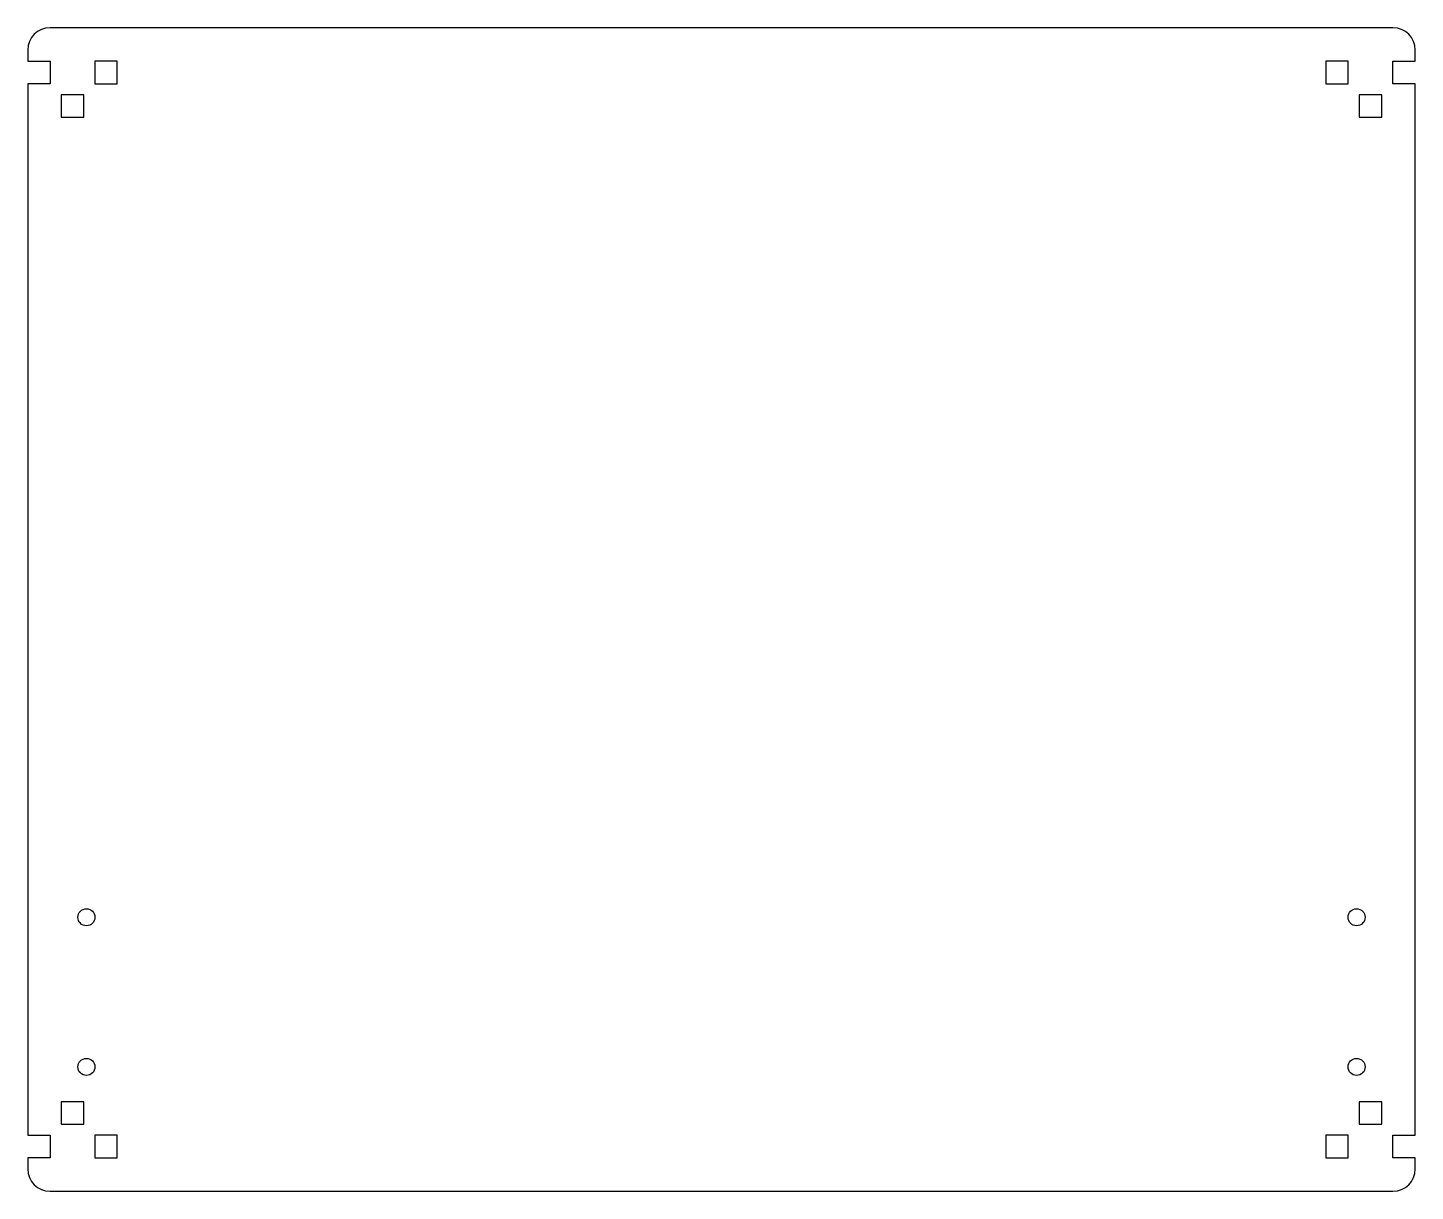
# Model space of a CAD drawing. Header units: millimetres. Extents: x -300 to 10, y -10 to 250.
import ezdxf

# ---------------------------------------------------------------- set-up
doc = ezdxf.new("R2010")
doc.units = ezdxf.units.MM

msp = doc.modelspace()

# ---------------------------------------------------------------- linework, layer by layer
at = {"color": 7, "linetype": 'Continuous', "lineweight": 25}
for p, q in [((5, 250), (-295, 250)), ((-300, 245), (-300, 242.5)), ((10, 242.5), (10, 245)), ((-300, 242.5), (-295, 242.5)), ((-295, 242.5), (-295, 237.5)), ((-280, 242.5), (-285, 242.5)), ((-285, 242.5), (-285, 237.5)), ((-280, 237.5), (-280, 242.5)), ((-5, 242.5), (-10, 242.5)), ((-10, 242.5), (-10, 237.5)), ((-5, 237.5), (-5, 242.5)), ((5, 242.5), (10, 242.5)), ((5, 237.5), (5, 242.5)), ((-300, 237.5), (-300, 2.5)), ((-295, 237.5), (-300, 237.5)), ((-285, 237.5), (-280, 237.5)), ((-10, 237.5), (-5, 237.5)), ((10, 237.5), (5, 237.5)), ((10, 2.5), (10, 237.5)), ((-292.5, 235), (-292.5, 230)), ((-287.5, 235), (-292.5, 235)), ((-287.5, 230), (-287.5, 235)), ((2.5, 235), (-2.5, 235)), ((-2.5, 235), (-2.5, 230)), ((2.5, 230), (2.5, 235)), ((-292.5, 230), (-287.5, 230)), ((-2.5, 230), (2.5, 230)), ((-287.5, 10), (-292.5, 10)), ((-292.5, 10), (-292.5, 5)), ((-287.5, 5), (-287.5, 10)), ((2.5, 10), (-2.5, 10)), ((-2.5, 10), (-2.5, 5)), ((2.5, 5), (2.5, 10)), ((-292.5, 5), (-287.5, 5)), ((-2.5, 5), (2.5, 5)), ((-300, 2.5), (-295, 2.5)), ((-295, 2.5), (-295, -2.5)), ((-280, 2.5), (-285, 2.5)), ((-285, 2.5), (-285, -2.5)), ((-280, -2.5), (-280, 2.5)), ((-5, 2.5), (-10, 2.5)), ((-10, 2.5), (-10, -2.5)), ((-5, -2.5), (-5, 2.5)), ((5, 2.5), (10, 2.5)), ((5, -2.5), (5, 2.5)), ((-300, -2.5), (-300, -5)), ((-295, -2.5), (-300, -2.5)), ((-285, -2.5), (-280, -2.5)), ((-10, -2.5), (-5, -2.5)), ((10, -2.5), (5, -2.5)), ((10, -5), (10, -2.5)), ((-295, -10), (5, -10))]:
    msp.add_line(p, q, dxfattribs=at)
for centre in [(-286.9, 51.22), (-3.1, 51.22), (-286.9, 17.78), (-3.1, 17.78)]:
    msp.add_circle(centre, 1.9, dxfattribs=at)
for centre, start, end in [((-295, 245), 90, 180), ((5, 245), 0, 90), ((-295, -5), 180, 270), ((5, -5), 270, 0)]:
    msp.add_arc(centre, 5, start, end, dxfattribs=at)

doc.saveas('drawing.dxf')
